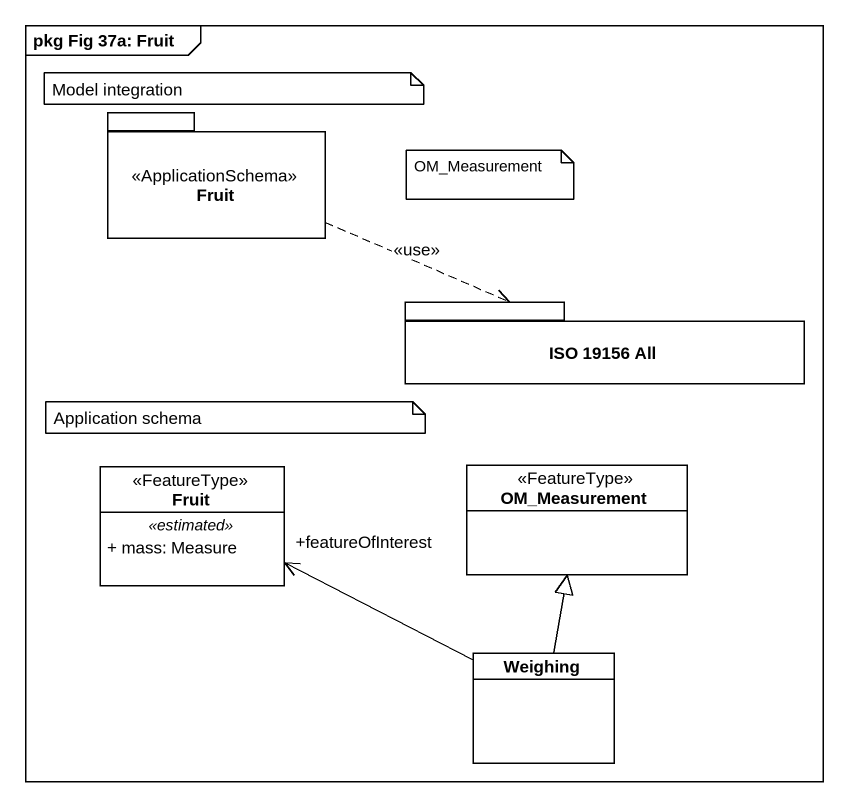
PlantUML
@startuml
mainframe pkg Fig 37a: Fruit
hide circle
hide empty members
skinparam classAttributeIconSize 0
package Fruit <<ApplicationSchema>> {
}
package "ISO 19156 All" as ISO_19156_All {
}
class "Fruit" as Fruit_2 <<FeatureType>> {
  .. <<estimated>> ..
  + mass: Measure
}
class OM_Measurement <<FeatureType>> #FFFFFF
class Weighing
Fruit .right.> ISO_19156_All : <<use>>
Weighing -left-> "+featureOfInterest" Fruit_2
Weighing -up-|> OM_Measurement
note as N1
  Model integration
end note
note as N2
  OM_Measurement
end note
note as N3
  Application schema
end note
@enduml
